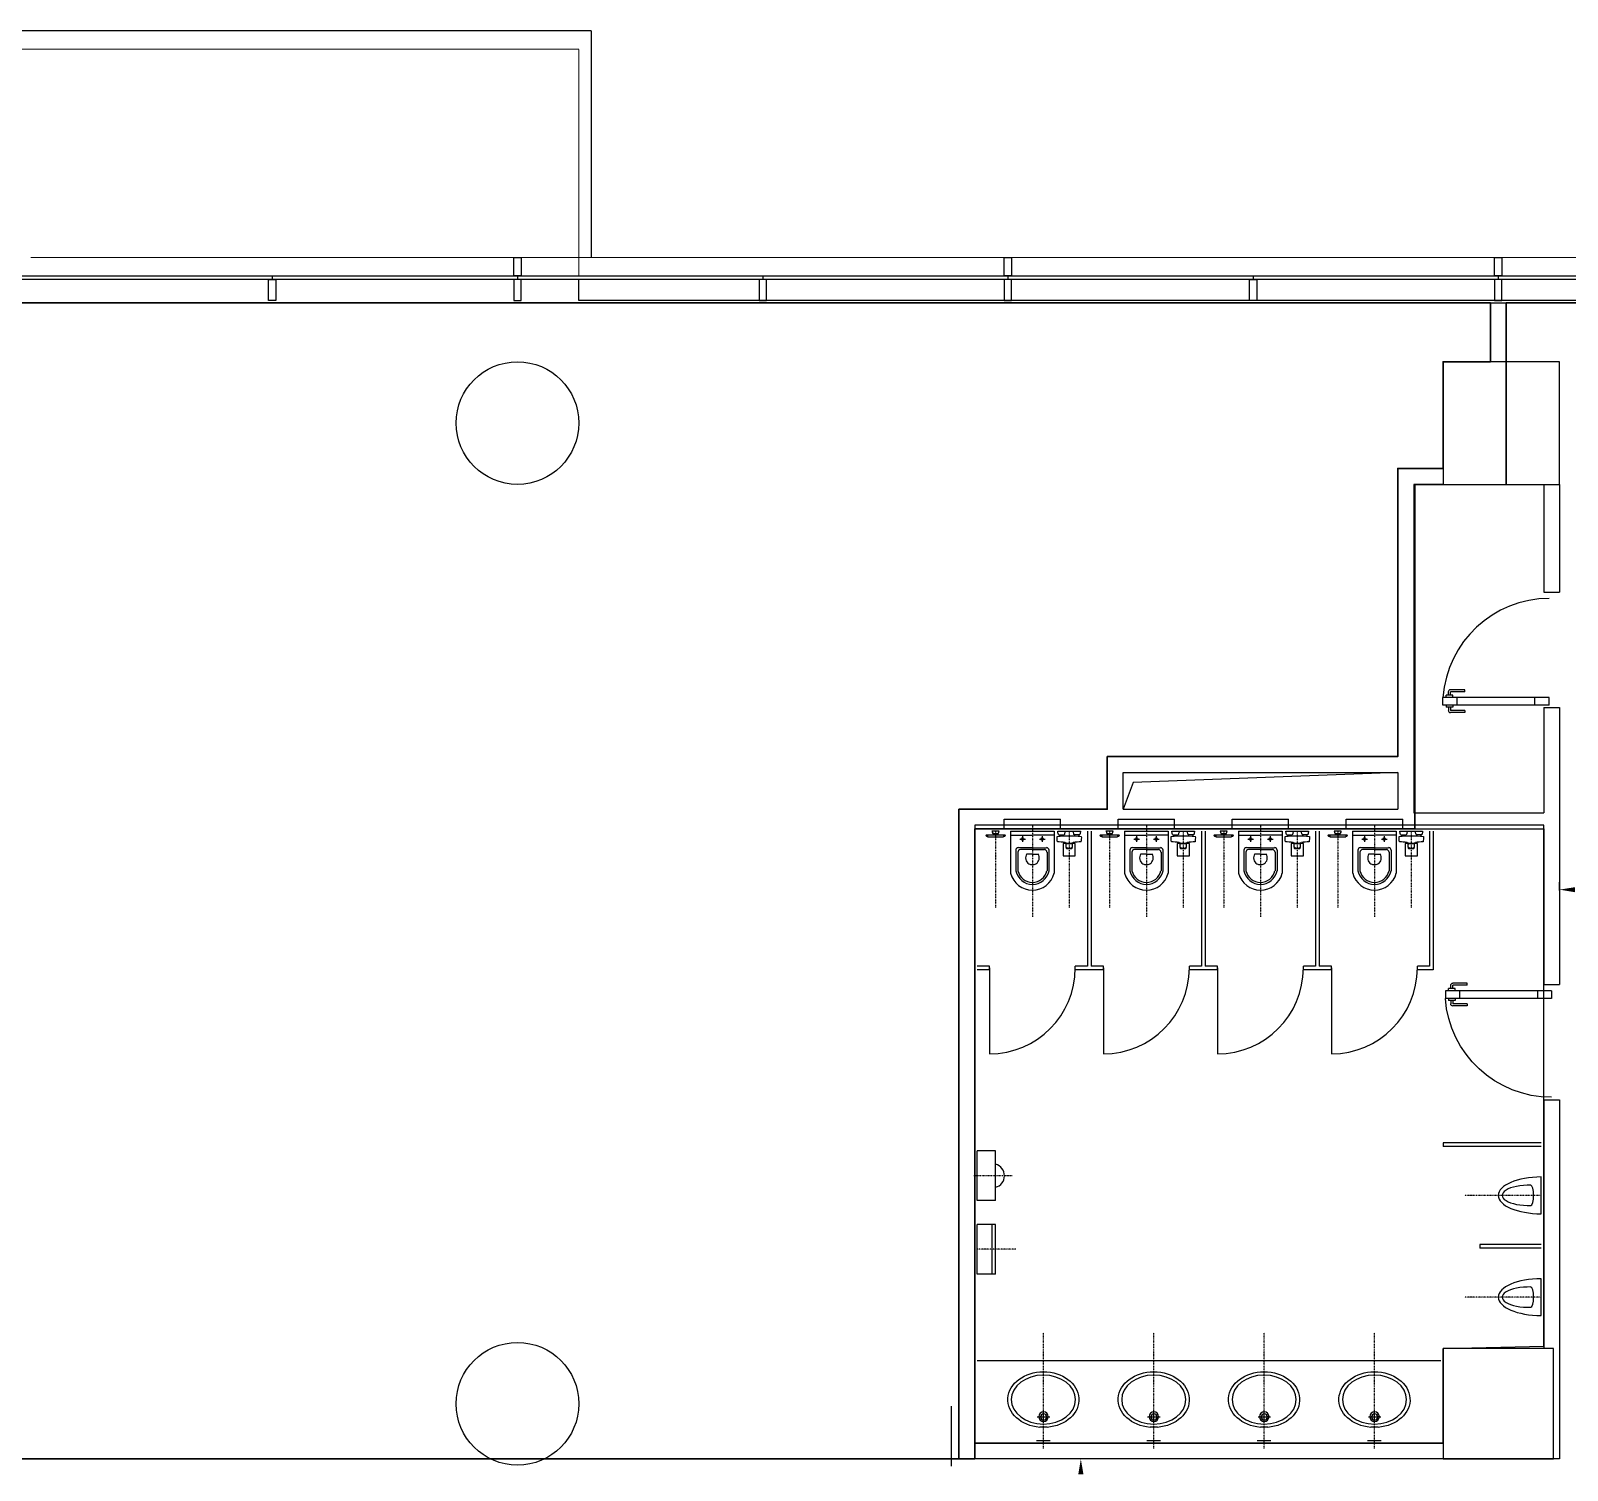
# Model space of a CAD drawing. Header units: millimetres. Extents: x 1175313 to 1258473, y 7000 to 65000.
# Drawn here: x 1210680 to 1223212, y 39215 to 50957 of the extents above; entities that cross this region are included whole.
import ezdxf

# ---------------------------------------------------------------- set-up
doc = ezdxf.new("R2010")
doc.units = ezdxf.units.MM
doc.linetypes.add('DASHDOT2', pattern=[12.7, 6.35, -3.175, 0, -3.175])
doc.linetypes.add('HIDDEN', pattern=[0.375, 0.25, -0.125])
for name, color, linetype in [('Baca', 7, 'Continuous'), ('Divar-esas', 7, 'Continuous'), ('Divar-komek', 7, 'Continuous'), ('metal', 7, 'Continuous'), ('Pencere', 7, 'Continuous'), ('plita 2', 7, 'Continuous'), ('Qapi', 7, 'Continuous'), ('Santexnika', 7, 'Continuous'), ('sutun1', 7, 'Continuous'), ('Tavan', 7, 'Continuous')]:
    doc.layers.add(name, color=color, linetype=linetype)
doc.layers.add('metal-nevid', color=39, linetype='Continuous', lineweight=5)
doc.layers.add('plita', color=182, linetype='Continuous', lineweight=5, true_color=0x3a07c5)

msp = doc.modelspace()

# ---------------------------------------------------------------- linework, layer by layer
at = {"color": 0, "lineweight": -2, "transparency": 16777216}
for p, q in [((1223150, 43943), (1223150, 44013)), ((1220435, 39307), (1219182, 39307))]:
    msp.add_line(p, q, dxfattribs=at)
at = {"color": 1, "lineweight": 30}
for points in [[(1206585, 48737), (1222585, 48737), (1222585, 48257), (1222200, 48257), (1222200, 47387), (1221840, 47387), (1221830, 47387), (1221830, 45037), (1219460, 45037), (1219460, 44607), (1218250, 44607), (1218250, 39307), (1210480, 39307), (1210480, 44607), (1209840, 44607), (1209840, 45037), (1207900, 45037), (1207900, 47387), (1207100, 47387), (1207100, 48257), (1206585, 48257), (1206585, 48737)], [(1230585, 48737), (1222715, 48737), (1222715, 48257), (1222715, 47257), (1221970, 47254), (1221970, 44447), (1218380, 44447), (1218380, 39307), (1210320, 39307)]]:
    msp.add_lwpolyline(points, dxfattribs=at)
at = {"color": 0, "transparency": 16777216}
for points in [[(1223275, 43971), (1223275, 43930), (1223150, 43951)], [(1219224, 39182), (1219266, 39182), (1219245, 39307)]]:
    msp.add_solid(points, dxfattribs=at)
at = {"layer": 'Baca', "linetype": 'ByBlock'}
msp.add_lwpolyline([(1221830, 44907), (1219673, 44826), (1219590, 44607)], dxfattribs=at)
at = {"layer": 'Divar-esas'}
for p, q in [((1222585, 48257), (1222585, 48737)), ((1222585, 48737), (1222715, 48737)), ((1222715, 48257), (1222715, 48737)), ((1222200, 47387), (1221830, 47387)), ((1221830, 47387), (1221830, 45037)), ((1222200, 47387), (1221840, 47387)), ((1222200, 47257), (1221960, 47257)), ((1221960, 47257), (1221960, 44577)), ((1222200, 47257), (1221970, 47257)), ((1223020, 47257), (1223020, 46377)), ((1223150, 47257), (1223150, 46377)), ((1223150, 47257), (1223150, 46377)), ((1223020, 46377), (1223150, 46377)), ((1223020, 45437), (1223020, 44577)), ((1223020, 45437), (1223150, 45437)), ((1223150, 45437), (1223150, 44267)), ((1223150, 45437), (1223150, 43177)), ((1219460, 44607), (1219460, 45037)), ((1219460, 45037), (1221830, 45037)), ((1219590, 44907), (1221830, 44907)), ((1219590, 44607), (1219590, 44907)), ((1221830, 44907), (1221830, 44607)), ((1221830, 44907), (1221830, 44607)), ((1218250, 39887), (1218250, 44607)), ((1218250, 44607), (1219460, 44607)), ((1219590, 44607), (1221830, 44607)), ((1219610, 44607), (1221830, 44607)), ((1221960, 44577), (1223020, 44577)), ((1221980, 44577), (1223020, 44577)), ((1218380, 39437), (1218380, 44447)), ((1218380, 44447), (1223020, 44447)), ((1223020, 44447), (1223020, 43177)), ((1223020, 43177), (1223150, 43177)), ((1223020, 42237), (1223020, 40227)), ((1223020, 42237), (1223150, 42237)), ((1223150, 42237), (1223150, 39307)), ((1223020, 41127), (1223020, 40207)), ((1218250, 39307), (1218250, 39757)), ((1222200, 39437), (1218380, 39437)), ((1223150, 39307), (1218250, 39307))]:
    msp.add_line(p, q, dxfattribs=at)
at = {"layer": 'Divar-komek'}
for q in [(1182050, 50957), (1215250, 49107)]:
    msp.add_line((1215250, 50957), q, dxfattribs=at)
at = {"layer": 'metal'}
for p, q in [((1212650, 48957), (1212650, 48927)), ((1214650, 48957), (1214650, 48927)), ((1216650, 48957), (1216650, 48927)), ((1218650, 48957), (1218650, 48927)), ((1220650, 48957), (1220650, 48927)), ((1222650, 48957), (1222650, 48927))]:
    msp.add_line(p, q, dxfattribs=at)
for points in [[(1214620, 49107), (1214680, 49107), (1214680, 48957), (1214620, 48957)], [(1218620, 49107), (1218680, 49107), (1218680, 48957), (1218620, 48957)], [(1222620, 49107), (1222680, 49107), (1222680, 48957), (1222620, 48957)], [(1212680, 48927), (1212680, 48757), (1212620, 48757), (1212620, 48927)], [(1214620, 48757), (1214680, 48757), (1214680, 48927), (1214620, 48927)], [(1216620, 48927), (1216620, 48757), (1216680, 48757), (1216680, 48927)], [(1218620, 48757), (1218680, 48757), (1218680, 48927), (1218620, 48927)], [(1220680, 48927), (1220680, 48757), (1220620, 48757), (1220620, 48927)], [(1222620, 48757), (1222680, 48757), (1222680, 48927), (1222620, 48927)]]:
    msp.add_lwpolyline(points, close=True, dxfattribs=at)
at = {"layer": 'metal-nevid'}
for p, q in [((1210680, 49107), (1214620, 49107)), ((1218620, 49107), (1214680, 49107)), ((1218680, 49107), (1222620, 49107)), ((1226620, 49107), (1222680, 49107))]:
    msp.add_line(p, q, dxfattribs=at)
at = {"layer": 'Pencere'}
for p, q in [((1185400, 48957), (1232850, 48957)), ((1232820, 48927), (1185430, 48927)), ((1207807, 48957), (1232850, 48957))]:
    msp.add_line(p, q, dxfattribs=at)
at = {"layer": 'plita', "linetype": 'HIDDEN', "ltscale": 5}
for p, q in [((1215150, 50807), (1182200, 50807)), ((1215150, 48957), (1215150, 50807))]:
    msp.add_line(p, q, dxfattribs=at)
at = {"layer": 'plita 2'}
for p, q in [((1215150, 48757), (1215150, 48927)), ((1232650, 48757), (1215150, 48757))]:
    msp.add_line(p, q, dxfattribs=at)
at = {"layer": 'Qapi'}
for p, q in [((1222198, 45457), (1222198, 45519)), ((1222198, 45457), (1222198, 45519)), ((1223065, 45519), (1222198, 45519)), ((1222314, 45457), (1222314, 45519)), ((1222949, 45457), (1222949, 45519)), ((1223065, 45457), (1223065, 45519)), ((1223065, 45457), (1223065, 45519)), ((1223065, 45457), (1222198, 45457)), ((1222218, 43126), (1222218, 43064)), ((1222218, 43126), (1222218, 43064)), ((1223085, 43126), (1222218, 43126)), ((1222334, 43126), (1222334, 43064)), ((1222969, 43126), (1222969, 43064)), ((1223085, 43126), (1223085, 43064)), ((1223085, 43126), (1223085, 43064)), ((1223085, 43064), (1222218, 43064))]:
    msp.add_line(p, q, dxfattribs=at)
at = {"layer": 'Qapi', "linetype": 'Continuous'}
for p, q in [((1222278, 45537), (1222225, 45537)), ((1222278, 45537), (1222225, 45537)), ((1222225, 45519), (1222225, 45537)), ((1222243, 45537), (1222243, 45564)), ((1222243, 45537), (1222243, 45564)), ((1222243, 45537), (1222243, 45564)), ((1222376, 45582), (1222260, 45582)), ((1222376, 45564), (1222260, 45564)), ((1222260, 45537), (1222260, 45564)), ((1222278, 45519), (1222278, 45537)), ((1222376, 45564), (1222376, 45582)), ((1222225, 45457), (1222225, 45439)), ((1222278, 45439), (1222225, 45439)), ((1222278, 45439), (1222225, 45439)), ((1222243, 45439), (1222243, 45413)), ((1222243, 45439), (1222243, 45413)), ((1222243, 45439), (1222243, 45413)), ((1222260, 45439), (1222260, 45413)), ((1222376, 45413), (1222260, 45413)), ((1222376, 45395), (1222260, 45395)), ((1222278, 45457), (1222278, 45439)), ((1222376, 45413), (1222376, 45395)), ((1222245, 43126), (1222245, 43144)), ((1222298, 43144), (1222245, 43144)), ((1222298, 43144), (1222245, 43144)), ((1222263, 43144), (1222263, 43171)), ((1222263, 43144), (1222263, 43171)), ((1222263, 43144), (1222263, 43171)), ((1222396, 43188), (1222280, 43188)), ((1222396, 43171), (1222280, 43171)), ((1222280, 43144), (1222280, 43171)), ((1222298, 43126), (1222298, 43144)), ((1222396, 43171), (1222396, 43188)), ((1222245, 43064), (1222245, 43046)), ((1222298, 43046), (1222245, 43046)), ((1222298, 43046), (1222245, 43046)), ((1222263, 43046), (1222263, 43019)), ((1222263, 43046), (1222263, 43019)), ((1222263, 43046), (1222263, 43019)), ((1222280, 43046), (1222280, 43019)), ((1222396, 43019), (1222280, 43019)), ((1222396, 43002), (1222280, 43002)), ((1222298, 43064), (1222298, 43046)), ((1222396, 43019), (1222396, 43002))]:
    msp.add_line(p, q, dxfattribs=at)
at = {"layer": 'Qapi'}
msp.add_arc((1223065, 45457), 869, 90, 175.8935, dxfattribs=at)
at = {"layer": 'Qapi', "linetype": 'Continuous'}
for centre, start, end in [((1222260, 45564), 90, 180), ((1222260, 45413), 180, -90)]:
    msp.add_arc(centre, 17.8, start, end, dxfattribs=at)
at = {"layer": 'Qapi', "linetype": 'Continuous', "extrusion": (0, 0, -1)}
for centre, start, end in [((-1222280, 43171), 0, 90), ((-1222280, 43019), -90, 0)]:
    msp.add_arc(centre, 17.8, start, end, dxfattribs=at)
at = {"layer": 'Qapi', "extrusion": (0, 0, -1)}
msp.add_arc((-1223085, 43126), 869, -90, -4.1065, dxfattribs=at)
at = {"layer": 'Santexnika'}
for p, q in [((1218620, 44447), (1218620, 44527)), ((1218620, 44527), (1219080, 44527)), ((1219080, 44447), (1219080, 44527)), ((1219550, 44447), (1219550, 44527)), ((1219550, 44527), (1220010, 44527)), ((1220010, 44447), (1220010, 44527)), ((1220480, 44447), (1220480, 44527)), ((1220480, 44527), (1220940, 44527)), ((1220940, 44447), (1220940, 44527)), ((1221410, 44447), (1221410, 44527)), ((1221410, 44527), (1221870, 44527)), ((1221870, 44447), (1221870, 44527)), ((1218475, 44398), (1218625, 44398)), ((1218475, 44388), (1218485, 44388)), ((1218485, 44398), (1218485, 44381)), ((1218485, 44381), (1218615, 44381)), ((1218579, 44427), (1218520, 44427)), ((1218528, 44409), (1218572, 44409)), ((1218533, 44398), (1218533, 44409)), ((1218566, 44398), (1218566, 44409)), ((1218615, 44398), (1218615, 44381)), ((1218615, 44388), (1218625, 44388)), ((1218620, 44447), (1219080, 44447)), ((1218672, 44427), (1219027, 44427)), ((1218672, 44427), (1218672, 44085)), ((1218672, 44395), (1218850, 44395)), ((1218769, 44386), (1218769, 44342)), ((1219027, 44395), (1218850, 44395)), ((1218930, 44386), (1218930, 44342)), ((1219027, 44427), (1219027, 44085)), ((1219057, 44427), (1219243, 44427)), ((1219065, 44399), (1219108, 44399)), ((1219070, 44386), (1219070, 44399)), ((1219103, 44388), (1219103, 44399)), ((1219235, 44399), (1219192, 44399)), ((1219197, 44388), (1219197, 44399)), ((1219230, 44386), (1219230, 44399)), ((1219300, 44427), (1219300, 43327)), ((1219330, 44427), (1219330, 43327)), ((1219405, 44398), (1219555, 44398)), ((1219405, 44388), (1219415, 44388)), ((1219415, 44398), (1219415, 44381)), ((1219415, 44381), (1219545, 44381)), ((1219509, 44427), (1219450, 44427)), ((1219458, 44409), (1219502, 44409)), ((1219463, 44398), (1219463, 44409)), ((1219496, 44398), (1219496, 44409)), ((1219545, 44398), (1219545, 44381)), ((1219545, 44388), (1219555, 44388)), ((1219550, 44447), (1220010, 44447)), ((1219602, 44427), (1219957, 44427)), ((1219602, 44427), (1219602, 44085)), ((1219602, 44395), (1219780, 44395)), ((1219699, 44386), (1219699, 44342)), ((1219957, 44395), (1219780, 44395)), ((1219860, 44386), (1219860, 44342)), ((1219957, 44427), (1219957, 44085)), ((1219987, 44427), (1220173, 44427)), ((1219995, 44399), (1220038, 44399)), ((1220000, 44386), (1220000, 44399)), ((1220033, 44388), (1220033, 44399)), ((1220165, 44399), (1220122, 44399)), ((1220127, 44388), (1220127, 44399)), ((1220160, 44386), (1220160, 44399)), ((1220230, 44427), (1220230, 43327)), ((1220260, 44427), (1220260, 43327)), ((1220335, 44398), (1220485, 44398)), ((1220335, 44388), (1220345, 44388)), ((1220345, 44398), (1220345, 44381)), ((1220345, 44381), (1220475, 44381)), ((1220439, 44427), (1220380, 44427)), ((1220388, 44409), (1220432, 44409)), ((1220393, 44398), (1220393, 44409)), ((1220426, 44398), (1220426, 44409)), ((1220475, 44398), (1220475, 44381)), ((1220475, 44388), (1220485, 44388)), ((1220480, 44447), (1220940, 44447)), ((1220532, 44427), (1220887, 44427)), ((1220532, 44427), (1220532, 44085)), ((1220532, 44395), (1220710, 44395)), ((1220629, 44386), (1220629, 44342)), ((1220887, 44395), (1220710, 44395)), ((1220790, 44386), (1220790, 44342)), ((1220887, 44427), (1220887, 44085)), ((1220917, 44427), (1221103, 44427)), ((1220925, 44399), (1220968, 44399)), ((1220930, 44386), (1220930, 44399)), ((1220963, 44388), (1220963, 44399)), ((1221095, 44399), (1221052, 44399)), ((1221057, 44388), (1221057, 44399)), ((1221090, 44386), (1221090, 44399)), ((1221160, 44427), (1221160, 43327)), ((1221160, 44427), (1221160, 43327)), ((1221190, 44427), (1221190, 43327)), ((1221190, 44427), (1221190, 43327)), ((1221265, 44398), (1221415, 44398)), ((1221265, 44388), (1221275, 44388)), ((1221275, 44398), (1221275, 44381)), ((1221275, 44381), (1221405, 44381)), ((1221369, 44427), (1221310, 44427)), ((1221318, 44409), (1221362, 44409)), ((1221323, 44398), (1221323, 44409)), ((1221356, 44398), (1221356, 44409)), ((1221405, 44398), (1221405, 44381)), ((1221405, 44388), (1221415, 44388)), ((1221410, 44447), (1221870, 44447)), ((1221462, 44427), (1221817, 44427)), ((1221462, 44427), (1221462, 44085)), ((1221462, 44395), (1221640, 44395)), ((1221559, 44386), (1221559, 44342)), ((1221817, 44395), (1221640, 44395)), ((1221720, 44386), (1221720, 44342)), ((1221817, 44427), (1221817, 44085)), ((1221847, 44427), (1222033, 44427)), ((1221855, 44399), (1221898, 44399)), ((1221860, 44386), (1221860, 44399)), ((1221893, 44388), (1221893, 44399)), ((1222025, 44399), (1221982, 44399)), ((1221987, 44388), (1221987, 44399)), ((1222020, 44386), (1222020, 44399)), ((1222090, 44427), (1222090, 43327)), ((1222120, 44427), (1222120, 43297)), ((1218715, 44272), (1218715, 44104)), ((1218731, 44256), (1218731, 44105)), ((1218850, 44293), (1218736, 44293)), ((1218747, 44364), (1218793, 44364)), ((1218850, 44278), (1218752, 44278)), ((1218850, 44241), (1218804, 44241)), ((1218850, 44293), (1218964, 44293)), ((1218850, 44278), (1218948, 44278)), ((1218850, 44241), (1218896, 44241)), ((1218908, 44364), (1218954, 44364)), ((1218969, 44256), (1218969, 44105)), ((1218985, 44272), (1218985, 44104)), ((1219171, 44324), (1219129, 44324)), ((1219645, 44272), (1219645, 44104)), ((1219661, 44256), (1219661, 44105)), ((1219780, 44293), (1219666, 44293)), ((1219677, 44364), (1219723, 44364)), ((1219780, 44278), (1219682, 44278)), ((1219780, 44241), (1219734, 44241)), ((1219780, 44293), (1219894, 44293)), ((1219780, 44278), (1219878, 44278)), ((1219780, 44241), (1219826, 44241)), ((1219838, 44364), (1219884, 44364)), ((1219899, 44256), (1219899, 44105)), ((1219915, 44272), (1219915, 44104)), ((1220101, 44324), (1220059, 44324)), ((1220575, 44272), (1220575, 44104)), ((1220591, 44256), (1220591, 44105)), ((1220710, 44293), (1220596, 44293)), ((1220607, 44364), (1220653, 44364)), ((1220710, 44278), (1220612, 44278)), ((1220710, 44241), (1220664, 44241)), ((1220710, 44293), (1220824, 44293)), ((1220710, 44278), (1220808, 44278)), ((1220710, 44241), (1220756, 44241)), ((1220768, 44364), (1220814, 44364)), ((1220829, 44256), (1220829, 44105)), ((1220845, 44272), (1220845, 44104)), ((1221031, 44324), (1220989, 44324)), ((1221505, 44272), (1221505, 44104)), ((1221521, 44256), (1221521, 44105)), ((1221640, 44293), (1221526, 44293)), ((1221537, 44364), (1221583, 44364)), ((1221640, 44278), (1221542, 44278)), ((1221640, 44241), (1221594, 44241)), ((1221640, 44293), (1221754, 44293)), ((1221640, 44278), (1221738, 44278)), ((1221640, 44241), (1221686, 44241)), ((1221698, 44364), (1221744, 44364)), ((1221759, 44256), (1221759, 44105)), ((1221775, 44272), (1221775, 44104)), ((1221961, 44324), (1221919, 44324)), ((1218500, 43327), (1218400, 43327)), ((1218500, 43297), (1218400, 43297)), ((1218500, 43297), (1218500, 43327)), ((1218500, 43312), (1218500, 42612)), ((1219300, 43327), (1219200, 43327)), ((1219200, 43297), (1219200, 43327)), ((1219430, 43297), (1219200, 43297)), ((1219430, 43327), (1219330, 43327)), ((1219430, 43297), (1219430, 43327)), ((1219430, 43312), (1219430, 42612)), ((1220230, 43327), (1220130, 43327)), ((1220130, 43297), (1220130, 43327)), ((1220360, 43297), (1220130, 43297)), ((1220360, 43327), (1220260, 43327)), ((1220360, 43297), (1220360, 43327)), ((1220360, 43312), (1220360, 42612)), ((1221160, 43327), (1221060, 43327)), ((1221060, 43297), (1221060, 43327)), ((1221290, 43297), (1221060, 43297)), ((1221290, 43327), (1221190, 43327)), ((1221290, 43297), (1221290, 43327)), ((1221290, 43312), (1221290, 43297)), ((1221290, 43312), (1221290, 42612)), ((1222090, 43327), (1221990, 43327)), ((1221990, 43297), (1221990, 43327)), ((1222120, 43297), (1221990, 43297)), ((1223000, 41887), (1222200, 41887)), ((1222200, 41887), (1222200, 41857)), ((1223000, 41857), (1222200, 41857)), ((1223000, 41307), (1223000, 41607)), ((1222500, 41057), (1222500, 41027)), ((1223000, 41057), (1222500, 41057)), ((1223000, 41027), (1222500, 41027)), ((1223000, 40477), (1223000, 40777)), ((1222180, 40107), (1218400, 40107)), ((1218890, 39651), (1218991, 39651)), ((1218940, 39604), (1218940, 39701)), ((1219790, 39651), (1219891, 39651)), ((1219840, 39604), (1219840, 39701)), ((1220690, 39651), (1220791, 39651)), ((1220740, 39604), (1220740, 39701)), ((1221590, 39651), (1221691, 39651)), ((1221640, 39604), (1221640, 39701)), ((1218910, 39569), (1218970, 39569)), ((1218910, 39565), (1218910, 39569)), ((1218970, 39565), (1218970, 39569)), ((1219810, 39569), (1219870, 39569)), ((1219810, 39565), (1219810, 39569)), ((1219870, 39565), (1219870, 39569)), ((1220710, 39569), (1220770, 39569)), ((1220710, 39565), (1220710, 39569)), ((1220770, 39565), (1220770, 39569)), ((1221610, 39569), (1221670, 39569)), ((1221610, 39565), (1221610, 39569)), ((1221670, 39565), (1221670, 39569)), ((1218884, 39457), (1218994, 39457)), ((1219784, 39457), (1219894, 39457)), ((1220684, 39457), (1220794, 39457)), ((1221584, 39457), (1221694, 39457))]:
    msp.add_line(p, q, dxfattribs=at)
at = {"layer": 'Santexnika', "color": 26, "linetype": 'DASHDOT2', "true_color": 0x791e15}
for p, q in [((1218550, 44427), (1218550, 43803)), ((1218850, 44477), (1218850, 43727)), ((1219150, 44427), (1219150, 43803)), ((1219480, 44427), (1219480, 43803)), ((1219780, 44477), (1219780, 43727)), ((1220080, 44427), (1220080, 43803)), ((1220410, 44427), (1220410, 43803)), ((1220710, 44477), (1220710, 43727)), ((1221010, 44427), (1221010, 43803)), ((1221340, 44427), (1221340, 43803)), ((1221640, 44477), (1221640, 43727)), ((1221940, 44427), (1221940, 43803)), ((1218686, 41617), (1218370, 41617)), ((1223000, 41457), (1222376, 41457)), ((1218716, 41017), (1218400, 41017)), ((1223000, 40627), (1222376, 40627)), ((1218940, 39393), (1218940, 40338)), ((1219840, 39393), (1219840, 40338)), ((1220740, 39393), (1220740, 40338)), ((1221640, 39393), (1221640, 40338))]:
    msp.add_line(p, q, dxfattribs=at)
at = {"layer": 'Santexnika', "ltscale": 6}
for p, q in [((1218550, 41820), (1218400, 41820)), ((1218400, 41414), (1218400, 41820)), ((1218550, 41414), (1218550, 41820)), ((1218550, 41414), (1218400, 41414)), ((1218550, 41220), (1218400, 41220)), ((1218400, 40814), (1218400, 41220)), ((1218522, 40814), (1218522, 41220)), ((1218550, 40814), (1218550, 41220)), ((1218550, 40814), (1218400, 40814))]:
    msp.add_line(p, q, dxfattribs=at)
at = {"layer": 'Santexnika', "linetype": 'ByBlock'}
for points in [[(1219100, 44327), (1219100, 44227), (1219200, 44227), (1219200, 44327)], [(1220030, 44327), (1220030, 44227), (1220130, 44227), (1220130, 44327)], [(1220960, 44327), (1220960, 44227), (1221060, 44227), (1221060, 44327)], [(1221890, 44327), (1221890, 44227), (1221990, 44227), (1221990, 44327)]]:
    msp.add_lwpolyline(points, close=True, dxfattribs=at)
at = {"layer": 'Santexnika'}
for centre in [(1218769, 44364), (1218930, 44364), (1219699, 44364), (1219860, 44364), (1220629, 44364), (1220790, 44364), (1221559, 44364), (1221720, 44364)]:
    msp.add_circle(centre, 11.1, dxfattribs=at)
at = {"layer": 'Santexnika', "extrusion": (0, 0, -1)}
for centre, radius in [((-1218941, 39652), 38.7), ((-1218941, 39650), 25.1), ((-1219841, 39652), 38.7), ((-1219841, 39650), 25.1), ((-1220741, 39652), 38.7), ((-1220741, 39650), 25.1), ((-1221641, 39652), 38.7), ((-1221641, 39650), 25.1)]:
    msp.add_circle(centre, radius, dxfattribs=at)
at = {"layer": 'Santexnika'}
for centre, radius, start, end in [((1218475, 44393), 5, 90, -90), ((1218558, 44432), 37.4, -171.9817, -147.4456), ((1218533, 44415), 8.09, -157.0081, -131.5044), ((1218566, 44415), 8.09, -48.4956, -22.9919), ((1218542, 44432), 37.4, -32.5544, -8.0183), ((1218625, 44393), 5, -90, 90), ((1219405, 44393), 5, 90, -90), ((1219488, 44432), 37.4, -171.9817, -147.4456), ((1219463, 44415), 8.09, -157.0081, -131.5044), ((1219496, 44415), 8.09, -48.4956, -22.9919), ((1219472, 44432), 37.4, -32.5544, -8.0183), ((1219555, 44393), 5, -90, 90), ((1220335, 44393), 5, 90, -90), ((1220418, 44432), 37.4, -171.9817, -147.4456), ((1220393, 44415), 8.09, -157.0081, -131.5044), ((1220426, 44415), 8.09, -48.4956, -22.9919), ((1220402, 44432), 37.4, -32.5544, -8.0183), ((1220485, 44393), 5, -90, 90), ((1221265, 44393), 5, 90, -90), ((1221348, 44432), 37.4, -171.9817, -147.4456), ((1221323, 44415), 8.09, -157.0081, -131.5044), ((1221356, 44415), 8.09, -48.4956, -22.9919), ((1221332, 44432), 37.4, -32.5544, -8.0183), ((1221415, 44393), 5, -90, 90), ((1218736, 44272), 21.6, 91.6856, -179.5761), ((1218753, 44256), 21.6, 91.6856, -179.5761), ((1218852, 44210), 57.5, 146.4449, -122.0212), ((1218848, 44210), 57.5, -57.9788, 33.5551), ((1218947, 44256), 21.6, -0.4239, 88.3144), ((1218964, 44272), 21.6, -0.4239, 88.3144), ((1219666, 44272), 21.6, 91.6856, -179.5761), ((1219683, 44256), 21.6, 91.6856, -179.5761), ((1219782, 44210), 57.5, 146.4449, -122.0212), ((1219778, 44210), 57.5, -57.9788, 33.5551), ((1219877, 44256), 21.6, -0.4239, 88.3144), ((1219894, 44272), 21.6, -0.4239, 88.3144), ((1220596, 44272), 21.6, 91.6856, -179.5761), ((1220613, 44256), 21.6, 91.6856, -179.5761), ((1220712, 44210), 57.5, 146.4449, -122.0212), ((1220708, 44210), 57.5, -57.9788, 33.5551), ((1220807, 44256), 21.6, -0.4239, 88.3144), ((1220824, 44272), 21.6, -0.4239, 88.3144), ((1221526, 44272), 21.6, 91.6856, -179.5761), ((1221543, 44256), 21.6, 91.6856, -179.5761), ((1221642, 44210), 57.5, 146.4449, -122.0212), ((1221638, 44210), 57.5, -57.9788, 33.5551), ((1221737, 44256), 21.6, -0.4239, 88.3144), ((1221754, 44272), 21.6, -0.4239, 88.3144), ((1218852, 44238), 82.9, -112.147, -91.6164), ((1218848, 44238), 82.9, -88.3836, -67.853), ((1219782, 44238), 82.9, -112.147, -91.6164), ((1219778, 44238), 82.9, -88.3836, -67.853), ((1220712, 44238), 82.9, -112.147, -91.6164), ((1220708, 44238), 82.9, -88.3836, -67.853), ((1221642, 44238), 82.9, -112.147, -91.6164), ((1221638, 44238), 82.9, -88.3836, -67.853), ((1218851, 44132), 185, -165.232, -90.4324), ((1218854, 44135), 143, -167.3835, -91.7513), ((1218854, 44135), 126, -166.3561, -91.707), ((1218846, 44135), 126, -88.293, -13.6439), ((1218849, 44132), 185, -89.5676, -14.768), ((1218846, 44135), 143, -88.2487, -12.6165), ((1219781, 44132), 185, -165.232, -90.4324), ((1219784, 44135), 143, -167.3835, -91.7513), ((1219784, 44135), 126, -166.3561, -91.707), ((1219776, 44135), 126, -88.293, -13.6439), ((1219779, 44132), 185, -89.5676, -14.768), ((1219776, 44135), 143, -88.2487, -12.6165), ((1220711, 44132), 185, -165.232, -90.4324), ((1220714, 44135), 143, -167.3835, -91.7513), ((1220714, 44135), 126, -166.3561, -91.707), ((1220706, 44135), 126, -88.293, -13.6439), ((1220709, 44132), 185, -89.5676, -14.768), ((1220706, 44135), 143, -88.2487, -12.6165), ((1221641, 44132), 185, -165.232, -90.4324), ((1221644, 44135), 143, -167.3835, -91.7513), ((1221644, 44135), 126, -166.3561, -91.707), ((1221636, 44135), 126, -88.293, -13.6439), ((1221639, 44132), 185, -89.5676, -14.768), ((1221636, 44135), 143, -88.2487, -12.6165), ((1218500, 43312), 700, 270, 0), ((1219430, 43312), 700, 270, 0), ((1220360, 43312), 700, 270, 0), ((1221290, 43312), 700, 270, 0)]:
    msp.add_arc(centre, radius, start, end, dxfattribs=at)
at = {"layer": 'Santexnika', "extrusion": (0, 0, -1)}
for centre, radius, start, end in [((-1219254, 44374), 203, -9.4367, 2.8251), ((-1219150, 43517), 873, 83.5005, 96.4995), ((-1219152, 44435), 95.7, -20.1457, -4.816), ((-1219070, 44405), 8.09, -48.4956, -22.9919), ((-1219103, 44405), 8.09, -157.0081, -131.5044), ((-1219021, 44435), 95.7, -175.184, -159.8543), ((-1219279, 44435), 95.7, -20.1457, -4.816), ((-1219197, 44405), 8.09, -48.4956, -22.9919), ((-1219230, 44405), 8.09, -157.0081, -131.5044), ((-1219147, 44435), 95.7, -175.184, -159.8543), ((-1219046, 44374), 203, 177.1749, -170.5633), ((-1220184, 44374), 203, -9.4367, 2.8251), ((-1220080, 43517), 873, 83.5005, 96.4995), ((-1220082, 44435), 95.7, -20.1457, -4.816), ((-1220000, 44405), 8.09, -48.4956, -22.9919), ((-1220033, 44405), 8.09, -157.0081, -131.5044), ((-1219951, 44435), 95.7, -175.184, -159.8543), ((-1220209, 44435), 95.7, -20.1457, -4.816), ((-1220127, 44405), 8.09, -48.4956, -22.9919), ((-1220160, 44405), 8.09, -157.0081, -131.5044), ((-1220077, 44435), 95.7, -175.184, -159.8543), ((-1219976, 44374), 203, 177.1749, -170.5633), ((-1221114, 44374), 203, -9.4367, 2.8251), ((-1221010, 43517), 873, 83.5005, 96.4995), ((-1221012, 44435), 95.7, -20.1457, -4.816), ((-1220930, 44405), 8.09, -48.4956, -22.9919), ((-1220963, 44405), 8.09, -157.0081, -131.5044), ((-1220881, 44435), 95.7, -175.184, -159.8543), ((-1221139, 44435), 95.7, -20.1457, -4.816), ((-1221057, 44405), 8.09, -48.4956, -22.9919), ((-1221090, 44405), 8.09, -157.0081, -131.5044), ((-1221007, 44435), 95.7, -175.184, -159.8543), ((-1220906, 44374), 203, 177.1749, -170.5633), ((-1222044, 44374), 203, -9.4367, 2.8251), ((-1221940, 43517), 873, 83.5005, 96.4995), ((-1221942, 44435), 95.7, -20.1457, -4.816), ((-1221860, 44405), 8.09, -48.4956, -22.9919), ((-1221893, 44405), 8.09, -157.0081, -131.5044), ((-1221811, 44435), 95.7, -175.184, -159.8543), ((-1222069, 44435), 95.7, -20.1457, -4.816), ((-1221987, 44405), 8.09, -48.4956, -22.9919), ((-1222020, 44405), 8.09, -157.0081, -131.5044), ((-1221937, 44435), 95.7, -175.184, -159.8543), ((-1221836, 44374), 203, 177.1749, -170.5633), ((-1219328, 47747), 3417, -86.452, -85.3885), ((-1219116, 44324), 12.7, 93.548, -179.8039), ((-1219129, 44320), 3.69, 16.722, 87.4622), ((-1219496, 44321), 371, -4.1243, 0.0652), ((-1219150, 44323), 37.6, -128.9136, -51.0864), ((-1219131, 44288), 3.74, -76.3079, 73.0956), ((-1219150, 44420), 137, -98.1276, -81.8724), ((-1219168, 44288), 3.74, 106.9044, -103.6921), ((-1219184, 44324), 12.7, -0.1961, 86.452), ((-1219171, 44320), 3.69, 92.5378, 163.278), ((-1218804, 44321), 371, 179.9348, -175.8757), ((-1218972, 47747), 3417, -94.6115, -93.548), ((-1220258, 47747), 3417, -86.452, -85.3885), ((-1220046, 44324), 12.7, 93.548, -179.8039), ((-1220059, 44320), 3.69, 16.722, 87.4622), ((-1220426, 44321), 371, -4.1243, 0.0652), ((-1220080, 44323), 37.6, -128.9136, -51.0864), ((-1220061, 44288), 3.74, -76.3079, 73.0956), ((-1220080, 44420), 137, -98.1276, -81.8724), ((-1220098, 44288), 3.74, 106.9044, -103.6921), ((-1220114, 44324), 12.7, -0.1961, 86.452), ((-1220101, 44320), 3.69, 92.5378, 163.278), ((-1219734, 44321), 371, 179.9348, -175.8757), ((-1219902, 47747), 3417, -94.6115, -93.548), ((-1221188, 47747), 3417, -86.452, -85.3885), ((-1220976, 44324), 12.7, 93.548, -179.8039), ((-1220989, 44320), 3.69, 16.722, 87.4622), ((-1221356, 44321), 371, -4.1243, 0.0652), ((-1221010, 44323), 37.6, -128.9136, -51.0864), ((-1220991, 44288), 3.74, -76.3079, 73.0956), ((-1221010, 44420), 137, -98.1276, -81.8724), ((-1221028, 44288), 3.74, 106.9044, -103.6921), ((-1221044, 44324), 12.7, -0.1961, 86.452), ((-1221031, 44320), 3.69, 92.5378, 163.278), ((-1220664, 44321), 371, 179.9348, -175.8757), ((-1220832, 47747), 3417, -94.6115, -93.548), ((-1222118, 47747), 3417, -86.452, -85.3885), ((-1221906, 44324), 12.7, 93.548, -179.8039), ((-1221919, 44320), 3.69, 16.722, 87.4622), ((-1222286, 44321), 371, -4.1243, 0.0652), ((-1221940, 44323), 37.6, -128.9136, -51.0864), ((-1221921, 44288), 3.74, -76.3079, 73.0956), ((-1221940, 44420), 137, -98.1276, -81.8724), ((-1221958, 44288), 3.74, 106.9044, -103.6921), ((-1221974, 44324), 12.7, -0.1961, 86.452), ((-1221961, 44320), 3.69, 92.5378, 163.278), ((-1221594, 44321), 371, 179.9348, -175.8757), ((-1221762, 47747), 3417, -94.6115, -93.548)]:
    msp.add_arc(centre, radius, start, end, dxfattribs=at)
at = {"layer": 'Santexnika', "ltscale": 6}
msp.add_arc((1218525, 41617), 97.1, -75.4671, 75.4671, dxfattribs=at)
at = {"layer": 'Santexnika'}
for centre, major_axis, ratio, start_param, end_param in [((1223000, 41457), (-350, 0), 0.428571, 4.712389, 1.570796), ((1222902, 41457), (-221, 0), 0.374986, 4.654388, 1.628798), ((1222914, 41457), (0, 82.6), 0.28758, 3.141593, 0), ((1223000, 40627), (-350, 0), 0.428571, 4.712389, 1.570796), ((1222902, 40627), (-221, 0), 0.374986, 4.654388, 1.628798), ((1222914, 40627), (0, 82.6), 0.28758, 3.141593, 0)]:
    msp.add_ellipse(centre, major_axis=major_axis, ratio=ratio, start_param=start_param, end_param=end_param, dxfattribs=at)
at = {"layer": 'Santexnika', "extrusion": (0, 0, -1)}
for centre in [(1218940, 39791), (1219840, 39791), (1220740, 39791), (1221640, 39791)]:
    msp.add_ellipse(centre, major_axis=(290, 0), ratio=0.784483, start_param=1.67479, end_param=1.466803, dxfattribs=at)
for centre in [(1218940, 39791), (1219840, 39791), (1220740, 39791), (1221640, 39791)]:
    msp.add_ellipse(centre, major_axis=(262, 0), ratio=0.761905, dxfattribs=at)
at = {"layer": 'sutun1'}
for points in [[(1222200, 47257), (1223150, 47257), (1223150, 48257), (1222200, 48257)], [(1222200, 39307), (1223100, 39307), (1223100, 40207), (1222200, 40207)]]:
    msp.add_lwpolyline(points, close=True, dxfattribs=at)
at = {"layer": 'sutun1', "color": 134}
msp.add_lwpolyline([(1223020, 44477), (1218380, 44477), (1218380, 39437), (1222200, 39437), (1222200, 40207), (1223020, 40227), (1223020, 44477)], close=True, dxfattribs=at)
at = {"layer": 'sutun1'}
for centre in [(1214650, 47757), (1214650, 39757)]:
    msp.add_circle(centre, 500, dxfattribs=at)
at = {"layer": 'Tavan'}
msp.add_line((1218190, 39247), (1218190, 39737), dxfattribs=at)

doc.saveas('drawing.dxf')
